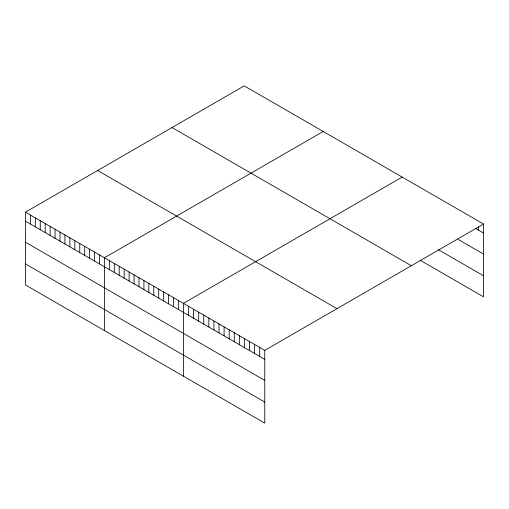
<?xml version="1.0" encoding="UTF-8"?>
<svg xmlns="http://www.w3.org/2000/svg" width="509" height="509" viewBox="0 0 509 509"><rect width="100%" height="100%" fill="white"/><g stroke="black" fill="none" stroke-linecap="round" stroke-linejoin="round"><path stroke-width="0.76" d="M483.55 224.043L264.775 350.345L264.775 423.132L25.45 284.957L25.45 212.17L244.225 85.868L483.55 224.043L483.55 296.83L419.976 260.124M323.202 131.462L104.428 257.77L104.428 330.557M402.18 177.062L183.405 303.37L183.405 376.157M475.285 228.267L483.55 233.039M458.119 239.408L483.55 254.086M438.414 249.715L483.55 275.776M172.029 127.549L411.355 265.723M97.645 170.49L336.971 308.664M25.45 212.17L264.775 350.345M25.45 221.173L264.775 359.348M25.45 242.22L264.775 380.395M25.45 263.91L264.775 402.085M478.466 227.103L478.466 230.1M259.692 347.412L259.692 356.408M254.608 344.472L254.608 353.475M249.518 341.539L249.518 350.536M244.435 338.6L244.435 347.602M239.351 335.666L239.351 344.663M234.261 332.733L234.261 341.73M229.177 329.794L229.177 338.79M224.094 326.861L224.094 335.857M219.004 323.921L219.004 332.918M213.92 320.988L213.92 329.985M208.836 318.049L208.836 327.045M203.746 315.116L203.746 324.112M198.663 312.176L198.663 321.173M193.579 309.243L193.579 318.24M188.489 306.303L188.489 315.3M178.468 300.52L178.468 309.517M173.531 297.67L173.531 306.666M168.6 294.819L168.6 303.816M163.663 291.969L163.663 300.965M158.725 289.118L158.725 298.115M153.788 286.268L153.788 295.265M148.851 283.418L148.851 292.414M143.92 280.567L143.92 289.57M138.982 277.717L138.982 286.72M134.045 274.873L134.045 283.869M129.108 272.022L129.108 281.019M124.171 269.172L124.171 278.168M119.233 266.322L119.233 275.318M114.302 263.471L114.302 272.468M109.365 260.621L109.365 269.617M99.49 254.92L99.49 263.916M94.553 252.07L94.553 261.066M89.622 249.219L89.622 258.216M84.685 246.369L84.685 255.372M79.748 243.518L79.748 252.521M74.81 240.674L74.81 249.671M69.873 237.824L69.873 246.82M64.942 234.973L64.942 243.97M60.005 232.123L60.005 241.12M55.067 229.273L55.067 238.269M50.13 226.422L50.13 235.419M45.193 223.572L45.193 232.568M40.256 220.721L40.256 229.718M35.325 217.871L35.325 226.868M30.387 215.021L30.387 224.024"/></g></svg>
